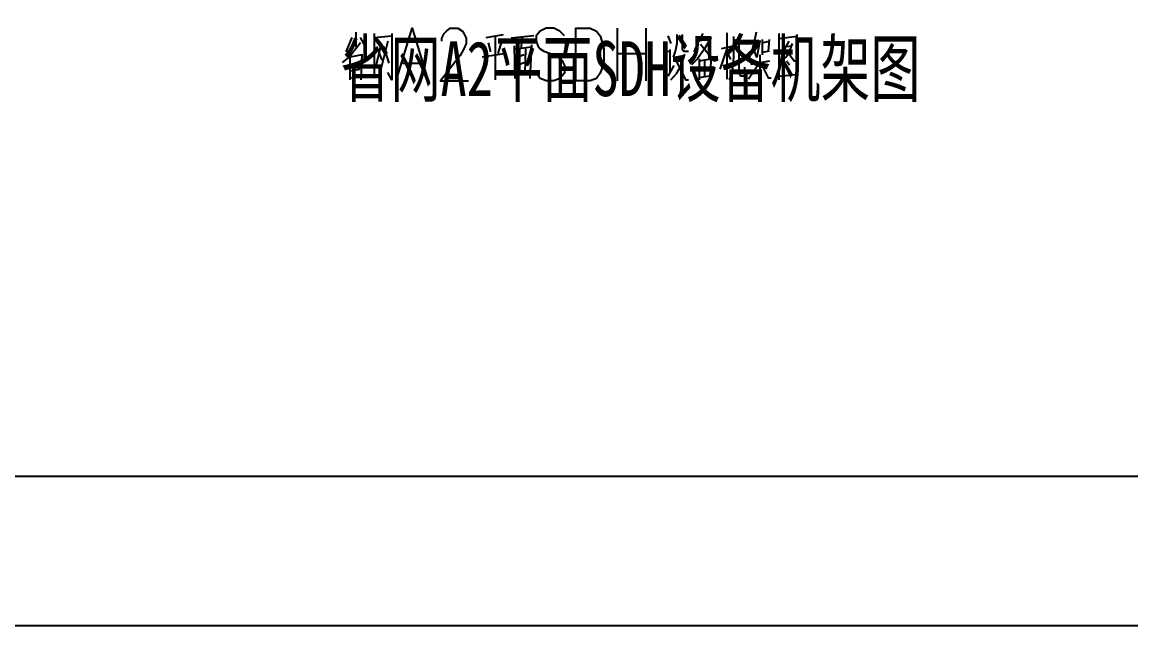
# Model space of a CAD drawing. Header units: metres. Extents: x 17 to 1264, y 17 to 859.
# Drawn here: x 299 to 508.8, y 16.9 to 131.2 of the extents above; entities that cross this region are included whole.
import ezdxf

# ---------------------------------------------------------------- set-up
doc = ezdxf.new("R2010")
doc.units = ezdxf.units.M
for name, color, linetype in [('LINES', 7, 'Continuous'), ('POLYLINES', 4, 'Continuous'), ('RECTS', 7, 'Continuous'), ('TEXTS', 3, 'Continuous')]:
    doc.layers.add(name, color=color, linetype=linetype)

msp = doc.modelspace()

# ---------------------------------------------------------------- linework, layer by layer
at = {"layer": 'LINES'}
for p, q in [((360.28, 125.57), (361.43, 128.3)), ((362.15, 129.31), (362.15, 126.43)), ((364.03, 126.43), (363.02, 128.3)), ((365.61, 129.02), (365.61, 120.82)), ((365.61, 128.3), (368.92, 128.59)), ((386.78, 128.3), (390.09, 128.88)), ((388.51, 128.59), (388.51, 120.24)), ((395.85, 128.59), (391.53, 128.16)), ((393.4, 126.14), (393.69, 128.45)), ((411.69, 120.1), (411.69, 130.03)), ((417.02, 130.03), (417.02, 120.1)), ((421.19, 128.59), (421.77, 127.15)), ((422.92, 128.88), (422.92, 127.01)), ((422.92, 128.3), (423.93, 128.59)), ((427.82, 129.02), (426.95, 127.44)), ((432.43, 120.38), (432.43, 129.17)), ((437.9, 129.31), (437.47, 127.15)), ((442.22, 129.02), (442.22, 120.24)), ((442.22, 128.88), (442.22, 120.67)), ((445.67, 128.45), (442.22, 128.02)), ((445.67, 120.82), (445.67, 128.88)), ((366.91, 127.15), (365.9, 122.83)), ((366.04, 126.58), (367.05, 123.98)), ((368.2, 127.58), (366.91, 122.54)), ((367.34, 126.58), (368.35, 123.41)), ((387.21, 127.3), (387.64, 125.57)), ((389.08, 125.28), (389.8, 127.73)), ((392.11, 126.72), (392.25, 120.53)), ((395.27, 126.43), (392.11, 126)), ((393.11, 126), (393.11, 121.39)), ((394.27, 126.14), (394.12, 121.54)), ((395.13, 120.53), (395.42, 126.86)), ((421.63, 121.68), (421.63, 126)), ((426.95, 127.44), (426.09, 125.57)), ((427.24, 127.73), (429.11, 128.02)), ((431.13, 122.26), (432.43, 126.14)), ((433.29, 126.58), (431.27, 126.14)), ((434.73, 127.87), (433.72, 127.73)), ((436.75, 127.15), (438.47, 127.44)), ((439.05, 127.87), (439.05, 124.99)), ((439.05, 127.3), (440.35, 127.58)), ((440.35, 127.87), (440.2, 125.71)), ((444.09, 127.58), (442.79, 125.28)), ((443.51, 126.58), (444.67, 126.72)), ((363.31, 124.99), (361, 124.56)), ((361, 124.7), (361, 120.24)), ((363.16, 120.24), (363.31, 125.14)), ((390.67, 125.28), (386.06, 124.56)), ((393.98, 124.99), (393.11, 124.7)), ((411.69, 125.28), (417.02, 125.28)), ((421.63, 125.71), (420.47, 125.42)), ((422.49, 124.56), (424.22, 124.85)), ((424.36, 125.14), (423.64, 122.83)), ((427.1, 123.84), (429.26, 124.27)), ((427.1, 124.27), (427.1, 120.24)), ((428.11, 123.98), (428.11, 120.96)), ((429.4, 124.42), (429.11, 120.24)), ((433.15, 124.13), (432.43, 125.57)), ((436.89, 123.26), (440.49, 123.84)), ((438.62, 124.99), (438.62, 119.95)), ((440.35, 125.71), (439.05, 125.42)), ((442.36, 123.26), (443.51, 124.56)), ((443.66, 123.84), (444.23, 123.12)), ((361, 123.12), (362.87, 123.55)), ((361, 121.97), (362.87, 122.26)), ((370.94, 123.41), (374.68, 123.41)), ((393.11, 123.26), (393.98, 123.55)), ((422.35, 122.98), (421.19, 120.96)), ((427.39, 122.4), (428.97, 122.54)), ((438.62, 123.55), (436.46, 120.38)), ((443.51, 122.83), (444.23, 121.68)), ((361, 120.67), (363.16, 120.96)), ((392.25, 121.25), (395.13, 121.68)), ((429.11, 120.96), (427.1, 120.67)), ((442.22, 120.96), (445.39, 121.25)), ((87.76, 45.22), (1179.14, 45.22))]:
    msp.add_line(p, q, dxfattribs=at)
at = {"layer": 'POLYLINES'}
for points in [[(368.92, 129.02), (368.92, 120.24), (368.2, 121.68)], [(369.79, 120.1), (372.81, 130.03), (375.83, 120.1)], [(378.43, 127.58), (378.43, 128.16), (378.86, 129.02), (379.29, 129.46), (380.01, 130.03), (381.45, 130.03), (382.31, 129.46), (382.6, 129.02), (383.03, 128.16), (383.03, 127.15), (382.6, 126.14), (381.88, 124.85), (378.14, 120.1), (383.47, 120.1)], [(401.61, 128.59), (400.75, 129.46), (399.59, 130.03), (398.15, 130.03), (397, 129.46), (396.28, 128.59), (396.28, 127.58), (396.57, 126.72), (397, 126.14), (397.72, 125.71), (400.03, 124.85), (400.75, 124.27), (401.18, 123.84), (401.61, 122.98), (401.61, 121.54), (400.75, 120.53), (399.59, 120.1), (398.15, 120.1), (397, 120.53), (396.28, 121.54)], [(403.77, 120.1), (403.77, 130.03), (406.51, 130.03), (407.66, 129.46), (408.38, 128.59), (408.67, 127.58), (409.1, 126.14), (409.1, 123.84), (408.67, 122.4), (408.38, 121.54), (407.66, 120.53), (406.51, 120.1), (403.77, 120.1)], [(423.93, 128.88), (423.93, 127.58), (423.93, 126.14), (424.22, 125.71), (425.08, 125.71)], [(429.4, 128.3), (428.11, 126.14), (426.81, 124.27), (425.66, 123.12)], [(432.86, 120.24), (433.43, 121.97), (433.72, 124.42), (433.72, 128.45)], [(435.74, 122.69), (435.74, 120.96), (435.02, 120.96), (434.73, 121.68), (434.73, 128.3)], [(363.02, 127.3), (361, 124.7), (359.56, 123.55)], [(422.92, 127.15), (422.63, 125.86), (422.2, 124.56)], [(427.39, 127.01), (429.98, 123.84), (430.55, 123.98)], [(437.47, 127.15), (437.03, 125.57), (436.31, 123.84)], [(438.62, 127.73), (438.04, 124.56), (437.61, 125.71)], [(443.51, 124.56), (444.09, 125.28), (444.81, 127.15)], [(443.51, 126), (445.1, 123.84), (445.53, 123.84)], [(422.78, 123.84), (424.51, 120.24), (425.08, 120.24)], [(421.77, 120.24), (422.92, 121.54), (423.64, 122.83)], [(438.76, 123.55), (440.2, 120.67), (440.78, 120.67)], [(445.67, 120.53), (445.67, 120.82), (445.39, 121.25)]]:
    msp.add_lwpolyline(points, dxfattribs=at)
at = {"layer": 'RECTS'}
msp.add_lwpolyline([(16.84, 858.82), (1207.43, 858.82), (1207.43, 16.85), (16.84, 16.85)], dxfattribs=at)

# ---------------------------------------------------------------- texts
at = {"layer": 'TEXTS', "width": 0.699307}
msp.add_text('省网A2平面SDH设备机架图', height=10.39, dxfattribs=at).set_placement((359.27, 117.19))

doc.saveas('drawing.dxf')
